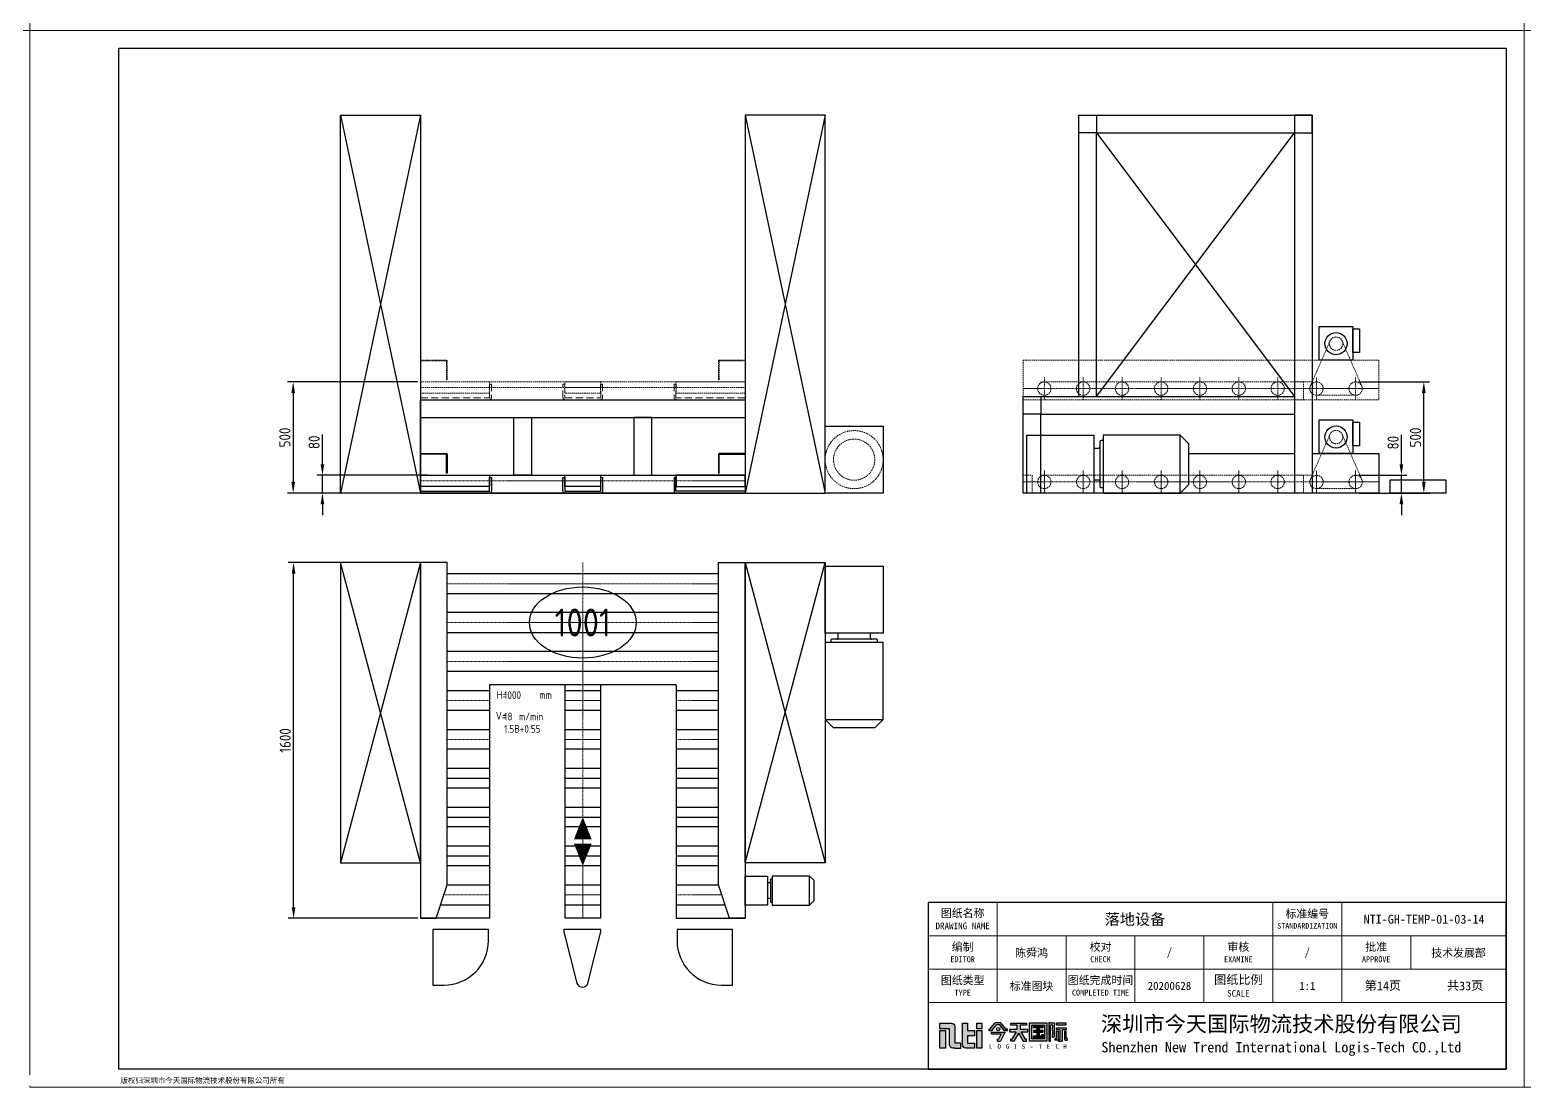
# Model space of a CAD drawing. Header units: millimetres. Extents: x 13310 to 204601, y -25828 to 2684.
# Drawn here: x 33241 to 39961, y -16324 to -11569 of the extents above; entities that cross this region are included whole.
import ezdxf
from ezdxf.enums import TextEntityAlignment as Align

# ---------------------------------------------------------------- set-up
doc = ezdxf.new("R2010")
doc.units = ezdxf.units.MM
doc.linetypes.add('CENTER', pattern=[2, 1.25, -0.25, 0.25, -0.25])
doc.linetypes.add('DASHED2', pattern=[9.525, 6.35, -3.175])
for name, color, linetype, lineweight in [('NTI-中心线层', 1, 'CENTER', 5), ('NTI-标注层', 3, 'Continuous', 9), ('NTI-细实线', 7, 'Continuous', 9), ('NTI-虚线层', 5, 'DASHED2', 9)]:
    doc.layers.add(name, color=color, linetype=linetype, lineweight=lineweight)
for name, color, linetype in [('NTI-功率', 6, 'Continuous'), ('NTI-粗实线', 7, 'Continuous'), ('NTI-编号层', 6, 'Continuous')]:
    doc.layers.add(name, color=color, linetype=linetype)
doc.layers.add('NTI-输送设备', color=7, linetype='Continuous', plot=False)
doc.styles.add('NTI标准图块应用文字样式', font='gbenor.shx', dxfattribs={"height": 3.5})
doc.styles.get("Standard").update_dxf_attribs({"font": 'gbenor.shx'})
doc.styles.add('标题栏', font='')
doc.styles.get('标题栏').set_extended_font_data('SimSun')
doc.dimstyles.new('ISO-25', dxfattribs={"dimtxt": 2.5, "dimasz": 2.5, "dimexe": 1.25, "dimexo": 0.625, "dimtad": 1, "dimtxsty": 'Standard', "dimcen": 2.5, "dimadec": 0, "dimazin": 0, "dimtfac": 1, "dimtmove": 0, "dimatfit": 3, "dimfxl": 1, "dimarcsym": 0})

# ---------------------------------------------------------------- blocks, each defined once
blk = doc.blocks.new('*D171')
at = {"layer": 'Defpoints', "color": 0, "transparency": 16777216}
for p in [(-686.4, 80, -0.1), (-686.4, 0, -0.1), (-1170.8, 0)]:
    blk.add_point(p, dxfattribs=at)
at = {"layer": 'NTI-标注层', "color": 0, "lineweight": -2, "transparency": 16777216}
for p, q in [((-1170.8, 130), (-1170.8, 263.7)), ((-698.9, 80), (-1195.8, 80)), ((-1170.8, 0), (-1170.8, 80)), ((-698.9, 0), (-1195.8, 0)), ((-1170.8, -50), (-1170.8, -100))]:
    blk.add_line(p, q, dxfattribs=at)
at = {"layer": 'NTI-标注层', "color": 0, "transparency": 16777216}
for points in [[(-1179.1, 130), (-1162.5, 130), (-1170.8, 80)], [(-1179.1, -50), (-1162.5, -50), (-1170.8, 0)]]:
    blk.add_solid(points, dxfattribs=at)
at = {"layer": 'NTI-标注层', "color": 0, "transparency": 16777216, "insert": (-1208.3, 228.3), "char_height": 50, "attachment_point": 5, "rotation": 90}
blk.add_mtext('80', dxfattribs=at)
blk = doc.blocks.new('*D270')
at = {"layer": 'Defpoints', "color": 0, "transparency": 16777216}
for p in [(-730, 500, -0.1), (-1302.3, 0), (-821.9, 0)]:
    blk.add_point(p, dxfattribs=at)
at = {"layer": 'NTI-标注层', "color": 0, "lineweight": -2, "transparency": 16777216}
for p, q in [((-742.5, 500), (-1327.3, 500)), ((-1302.3, 450), (-1302.3, 50)), ((-834.4, 0), (-1327.3, 0))]:
    blk.add_line(p, q, dxfattribs=at)
at = {"layer": 'NTI-标注层', "color": 0, "transparency": 16777216}
for points in [[(-1310.7, 450), (-1294, 450), (-1302.3, 500)], [(-1310.7, 50), (-1294, 50), (-1302.3, 0)]]:
    blk.add_solid(points, dxfattribs=at)
at = {"layer": 'NTI-标注层', "color": 0, "transparency": 16777216, "insert": (-1339.8, 250), "char_height": 50, "attachment_point": 5, "rotation": 90}
blk.add_mtext('500', dxfattribs=at)
blk = doc.blocks.new('电机')
at = {"layer": 'NTI-输送设备', "color": 2}
blk.add_lwpolyline([(87, -200.5), (87, 0), (-87, 0), (-87, -200.5)], close=True, dxfattribs=at)
for points in [[(-70.2, -228.34), (-70.2, -222.34, -0.4142136), (-66.6, -218.74), (66.6, -218.74, -0.4142136), (70.2, -222.34), (70.2, -228.34)], [(-48, -200.74), (-48, -215.14, -0.4142136), (-51.6, -218.74)], [(51.6, -218.74, -0.4142136), (48, -215.14), (48, -200.74)]]:
    blk.add_lwpolyline(points, format="xyb", dxfattribs=at)
blk.add_lwpolyline([(-87, -459.1), (-61.8, -484.3), (61.8, -484.3), (87, -459.1), (-87, -459.1), (-87, -228.34), (87, -228.34), (87, -459.1)], dxfattribs=at)
blk = doc.blocks.new('*D168')
at = {"layer": 'Defpoints', "color": 0, "transparency": 16777216}
for p in [(1495, 80), (1700.9, 80), (1500.6, 0, -0.1)]:
    blk.add_point(p, dxfattribs=at)
at = {"layer": 'NTI-标注层', "color": 0, "lineweight": -2, "transparency": 16777216}
for p, q in [((1700.9, 130), (1700.9, 262.1)), ((1507.5, 80), (1725.9, 80)), ((1700.9, 0), (1700.9, 80)), ((1513.1, 0), (1725.9, 0)), ((1700.9, -50), (1700.9, -100))]:
    blk.add_line(p, q, dxfattribs=at)
at = {"layer": 'NTI-标注层', "color": 0, "transparency": 16777216}
for points in [[(1692.5, 130), (1709.2, 130), (1700.9, 80)], [(1692.5, -50), (1709.2, -50), (1700.9, 0)]]:
    blk.add_solid(points, dxfattribs=at)
at = {"layer": 'NTI-标注层', "color": 0, "transparency": 16777216, "insert": (1663.4, 226.7), "char_height": 50, "attachment_point": 5, "rotation": 90}
blk.add_mtext('80', dxfattribs=at)
blk = doc.blocks.new('*D167')
at = {"layer": 'Defpoints', "color": 0, "transparency": 16777216}
for p in [(1495, 500), (1801.6, 500), (1545.4, 0)]:
    blk.add_point(p, dxfattribs=at)
at = {"layer": 'NTI-标注层', "color": 0, "lineweight": -2, "transparency": 16777216}
for p, q in [((1507.5, 500), (1826.6, 500)), ((1801.6, 50), (1801.6, 450)), ((1557.9, 0), (1826.6, 0))]:
    blk.add_line(p, q, dxfattribs=at)
at = {"layer": 'NTI-标注层', "color": 0, "transparency": 16777216}
for points in [[(1793.3, 450), (1810, 450), (1801.6, 500)], [(1793.3, 50), (1810, 50), (1801.6, 0)]]:
    blk.add_solid(points, dxfattribs=at)
at = {"layer": 'NTI-标注层', "color": 0, "transparency": 16777216, "insert": (1764.1, 250), "char_height": 50, "attachment_point": 5, "rotation": 90}
blk.add_mtext('500', dxfattribs=at)
blk = doc.blocks.new('图块标准图框标题栏')
h = blk.add_hatch(color=1)
h.dxf.hatch_style = 1
h.paths.add_polyline_path([(-126.08, 8.76), (-127.42, 8.76), (-127.42, 4.73), (-126.08, 4.73)])
h.paths.add_polyline_path([(-124, 9.62, 0.414214), (-124.75, 10.37), (-125.22, 10.37), (-127.41, 10.37), (-127.41, 9.11), (-125.22, 9.11), (-125.22, 5.54, 0.414214), (-124.47, 4.79), (-124, 4.79), (-122.69, 4.79), (-122.69, 5.9), (-124, 5.9)])
h.paths.add_polyline_path([(-121.17, 8.75), (-121.17, 10.37), (-122.3, 10.37), (-122.3, 5.5, 0.414214), (-121.55, 4.75), (-121.17, 4.75), (-119.6, 4.75), (-119.6, 5.89), (-121.17, 5.89), (-121.17, 7.51), (-119.6, 7.51), (-119.6, 8.75)])
h.paths.add_polyline_path([(-117.97, 8.75), (-119.09, 8.75), (-119.09, 4.75), (-117.97, 4.75)])
h.paths.add_polyline_path([(-117.97, 10.37), (-119.09, 10.37), (-119.09, 9.13), (-117.97, 9.13)])
h = blk.add_hatch(color=256)
h.dxf.hatch_style = 1
h.paths.add_polyline_path([(-113.64, 10.45), (-114.96, 10.45), (-116.14, 9.05), (-116.4, 9.05), (-116.4, 8.75), (-115.7, 8.75), (-114.6, 10.05), (-114, 10.05), (-112.9, 8.75), (-112.2, 8.75), (-112.2, 9.05), (-112.45, 9.05)])
h.paths.add_polyline_path([(-113.88, 9.05, 1), (-114.66, 9.05, 1)])
h.paths.add_polyline_path([(-112.8, 8.25), (-112.8, 8.35), (-115.8, 8.35), (-115.8, 7.95), (-113.6, 7.95), (-114.2, 6.75), (-114.4, 6.75), (-114.4, 6.35), (-113.75, 6.35)])
h.paths.add_polyline_path([(-107.63, 8.95), (-109.33, 8.95), (-109.33, 9.95), (-107.93, 9.95), (-107.93, 10.35), (-111.43, 10.35), (-111.43, 9.95), (-110.03, 9.95), (-110.03, 8.95), (-111.73, 8.95), (-111.73, 8.45), (-110.19, 8.45), (-111.19, 6.75), (-111.43, 6.75), (-111.43, 6.35), (-110.73, 6.35), (-109.68, 8.14), (-108.63, 6.35), (-107.93, 6.35), (-107.93, 6.75), (-108.16, 6.75), (-109.16, 8.45), (-107.63, 8.45)])
h.paths.add_polyline_path([(-103.33, 10.45), (-107.23, 10.45), (-107.23, 6.35), (-103.33, 6.35)])
h.paths.add_polyline_path([(-106.73, 9.95), (-103.83, 9.95), (-103.83, 6.85), (-106.73, 6.85)], flags=16)
h.paths.add_polyline_path([(-106.33, 8.75), (-105.53, 8.75), (-105.53, 9.35), (-106.33, 9.35), (-106.33, 9.65), (-104.13, 9.65), (-104.13, 9.35), (-105.03, 9.35), (-105.03, 8.75), (-104.13, 8.75), (-104.13, 8.35), (-105.03, 8.35), (-105.03, 7.55), (-104.43, 7.55), (-104.43, 7.85), (-104.13, 7.85), (-104.13, 7.55), (-104.13, 7.15), (-106.33, 7.15), (-106.33, 7.55), (-105.53, 7.55), (-105.53, 8.35), (-106.33, 8.35)], flags=0)
h.paths.add_polyline_path([(-101.57, 8.95), (-101.67, 9.05), (-101.67, 9.15), (-101.57, 9.25), (-101.57, 9.95), (-101.57, 10.45), (-102.47, 10.45), (-102.87, 10.45), (-102.87, 6.35), (-102.47, 6.35), (-102.47, 9.95), (-101.97, 9.95), (-101.97, 9.45), (-102.07, 9.45), (-102.07, 8.75), (-101.97, 8.65), (-101.97, 7.85), (-102.07, 7.75), (-102.07, 7.25), (-101.97, 7.25), (-101.82, 7.25, 0.414214), (-101.57, 7.5)])
h.paths.add_polyline_path([(-98.97, 9.35), (-101.17, 9.35), (-101.17, 8.85), (-100.37, 8.85), (-100.37, 6.65), (-100.67, 6.65), (-100.67, 6.35), (-100.37, 6.35), (-100.07, 6.35), (-100.02, 6.35, 0.414214), (-99.77, 6.6), (-99.77, 8.85), (-98.97, 8.85)])
h.paths.add_polyline_path([(-99.07, 10.45), (-101.07, 10.45), (-101.07, 9.95), (-99.07, 9.95)])
h.paths.add_polyline_path([(-100.77, 8.55), (-101.17, 8.55), (-101.17, 6.95), (-101.47, 6.95), (-101.47, 6.55), (-101.17, 6.55), (-101.02, 6.55, 0.414214), (-100.77, 6.8)])
h.paths.add_polyline_path([(-98.97, 8.55), (-99.37, 8.55), (-99.37, 6.8, 0.414214), (-99.12, 6.55), (-98.97, 6.55), (-98.67, 6.55), (-98.67, 6.95), (-98.97, 6.95)])
h = blk.add_hatch(color=256)
h.dxf.hatch_style = 1
h.paths.add_polyline_path([(-105.03, 8.75), (-105.03, 9.35), (-104.13, 9.35), (-104.13, 9.65), (-106.33, 9.65), (-106.33, 9.35), (-105.53, 9.35), (-105.53, 8.75), (-106.33, 8.75), (-106.33, 8.35), (-105.53, 8.35), (-105.53, 7.55), (-106.33, 7.55), (-106.33, 7.15), (-104.13, 7.15), (-104.13, 7.55), (-104.13, 7.85), (-104.43, 7.85), (-104.43, 7.55), (-105.03, 7.55), (-105.03, 8.35), (-104.13, 8.35), (-104.13, 8.75)])
for p, q in [((-116.14, 9.05), (-114.96, 10.45)), ((-113.64, 10.45), (-114.96, 10.45)), ((-112.45, 9.05), (-113.64, 10.45)), ((-116.4, 9.05), (-116.4, 8.75)), ((-116.4, 9.05), (-116.14, 9.05)), ((-116.4, 8.75), (-115.7, 8.75)), ((-115.8, 7.95), (-113.6, 7.95)), ((-115.7, 8.75), (-114.6, 10.05)), ((-114.6, 10.05), (-114, 10.05)), ((-114.6, 10.05), (-114, 10.05)), ((-114.4, 6.35), (-114.4, 6.75)), ((-114.4, 6.75), (-114.2, 6.75)), ((-113.6, 7.95), (-114.2, 6.75)), ((-114, 10.05), (-112.9, 8.75)), ((-112.9, 8.75), (-114, 10.05)), ((-112.8, 8.25), (-113.75, 6.35)), ((-112.9, 8.75), (-112.2, 8.75)), ((-112.2, 8.75), (-112.9, 8.75)), ((-112.2, 9.05), (-112.45, 9.05)), ((-112.2, 8.75), (-112.2, 9.05)), ((-111.43, 6.75), (-111.19, 6.75)), ((-111.43, 6.35), (-111.43, 6.75)), ((-110.19, 8.45), (-111.19, 6.75)), ((-109.68, 8.14), (-110.73, 6.35)), ((-109.68, 8.14), (-108.63, 6.35)), ((-109.16, 8.45), (-108.16, 6.75)), ((-107.93, 6.75), (-108.16, 6.75)), ((-107.93, 6.35), (-107.93, 6.75)), ((-102.07, 7.25), (-101.97, 7.25)), ((-101.57, 9.25), (-101.67, 9.15)), ((-101.67, 9.15), (-101.67, 9.05)), ((-101.57, 8.95), (-101.67, 9.05)), ((-110.73, 6.35), (-111.43, 6.35)), ((-108.63, 6.35), (-107.93, 6.35))]:
    blk.add_line(p, q)
at = {"color": 7, "linetype": 'Continuous'}
for p, q in [((-115.8, 7.95), (-115.8, 8.35)), ((-115.8, 8.35), (-112.8, 8.35)), ((-112.8, 8.35), (-112.8, 8.25)), ((-99.77, 6.6), (-99.77, 8.65))]:
    blk.add_line(p, q, dxfattribs=at)
at = {"color": 1}
for points in [[(-125.22, 9.11), (-127.41, 9.11), (-127.41, 10.37), (-125.22, 10.37)], [(-121.17, 8.75), (-119.6, 8.75), (-119.6, 7.51), (-121.17, 7.51)], [(-121.17, 7.51), (-121.17, 5.89)], [(-124, 4.79), (-122.69, 4.79), (-122.69, 5.9), (-124, 5.9)], [(-121.17, 5.89), (-119.6, 5.89), (-119.6, 4.75), (-121.17, 4.75)]]:
    blk.add_lwpolyline(points, dxfattribs=at)
for points in [[(-125.22, 10.37), (-124.75, 10.37, -0.414214), (-124, 9.62), (-124, 5.9)], [(-121.17, 4.75), (-121.55, 4.75, -0.414214), (-122.3, 5.5), (-122.3, 10.37), (-121.17, 10.37), (-121.17, 8.75)], [(-124, 4.79), (-124.47, 4.79, -0.414214), (-125.22, 5.54), (-125.22, 9.11)]]:
    blk.add_lwpolyline(points, format="xyb", dxfattribs=at)
for points in [[(-119.09, 10.37), (-117.97, 10.37), (-117.97, 9.13), (-119.09, 9.13)], [(-127.42, 8.76), (-126.08, 8.76), (-126.08, 4.73), (-127.42, 4.73)], [(-119.09, 8.75), (-117.97, 8.75), (-117.97, 4.75), (-119.09, 4.75)]]:
    blk.add_lwpolyline(points, close=True, dxfattribs=at)
for points in [[(-110.03, 9.95), (-111.43, 9.95), (-111.43, 10.35), (-107.93, 10.35), (-107.93, 9.95), (-109.33, 9.95)], [(-102.47, 10.45), (-102.87, 10.45), (-102.87, 6.35), (-102.47, 6.35), (-102.47, 9.95)], [(-102.47, 10.45), (-101.57, 10.45), (-101.57, 9.95)], [(-110.03, 8.95), (-111.73, 8.95), (-111.73, 8.45), (-110.19, 8.45)], [(-110.03, 8.95), (-110.03, 9.95)], [(-109.33, 9.95), (-109.33, 8.95)], [(-109.16, 8.45), (-107.63, 8.45), (-107.63, 8.95), (-109.33, 8.95)], [(-105.53, 9.35), (-106.33, 9.35), (-106.33, 9.65), (-104.13, 9.65), (-104.13, 9.35), (-105.03, 9.35)], [(-105.53, 8.75), (-106.33, 8.75), (-106.33, 8.35), (-105.53, 8.35)], [(-104.13, 7.55), (-104.13, 7.15), (-106.33, 7.15), (-106.33, 7.55), (-105.53, 7.55)], [(-105.53, 8.75), (-105.53, 9.35)], [(-105.53, 7.55), (-105.53, 8.35)], [(-105.03, 9.35), (-105.03, 8.75)], [(-105.03, 8.35), (-104.13, 8.35), (-104.13, 8.75), (-105.03, 8.75)], [(-105.03, 8.35), (-105.03, 7.55)], [(-105.03, 7.55), (-104.43, 7.55)], [(-104.43, 7.55), (-104.43, 7.85), (-104.13, 7.85), (-104.13, 7.55)], [(-101.97, 9.95), (-102.47, 9.95)], [(-101.57, 9.25), (-101.57, 9.95)], [(-101.17, 6.55), (-101.47, 6.55), (-101.47, 6.95), (-101.17, 6.95)], [(-100.37, 8.85), (-101.17, 8.85), (-101.17, 9.35), (-98.97, 9.35), (-98.97, 8.85), (-99.77, 8.85)], [(-100.37, 8.85), (-100.37, 6.65)], [(-98.97, 6.55), (-98.67, 6.55), (-98.67, 6.95), (-98.97, 6.95)], [(-100.37, 6.35), (-100.67, 6.35), (-100.67, 6.65), (-100.37, 6.65)]]:
    blk.add_lwpolyline(points)
for points in [[(-107.23, 10.45), (-103.33, 10.45), (-103.33, 6.35), (-107.23, 6.35)], [(-101.07, 10.45), (-99.07, 10.45), (-99.07, 9.95), (-101.07, 9.95)], [(-106.73, 9.95), (-103.83, 9.95), (-103.83, 6.85), (-106.73, 6.85)]]:
    blk.add_lwpolyline(points, close=True)
at = {"color": 7, "linetype": 'Continuous'}
for points in [[(-104.13, 9.55), (-104.13, 9.65), (-106.33, 9.65)], [(-102.07, 7.25), (-102.07, 7.75), (-101.97, 7.85), (-101.97, 8.65), (-102.07, 8.75), (-102.07, 9.45), (-101.97, 9.45), (-101.97, 9.95)], [(-114.4, 6.35), (-113.75, 6.35)], [(-100.67, 6.35), (-100.67, 6.55)], [(-100.67, 6.35), (-100.07, 6.35)], [(-100.02, 6.35), (-100.07, 6.35)]]:
    blk.add_lwpolyline(points, dxfattribs=at)
for points in [[(-101.97, 7.25), (-101.82, 7.25, 0.414214), (-101.57, 7.5), (-101.57, 8.95)], [(-101.17, 6.95), (-101.17, 8.55), (-100.77, 8.55), (-100.77, 6.8, -0.414214), (-101.02, 6.55), (-101.17, 6.55)], [(-100.37, 6.35), (-100.02, 6.35, 0.414214), (-99.77, 6.6), (-99.77, 8.85)], [(-98.97, 6.95), (-98.97, 8.55), (-99.37, 8.55), (-99.37, 6.8, 0.414214), (-99.12, 6.55), (-98.97, 6.55)]]:
    blk.add_lwpolyline(points, format="xyb")
blk.add_circle((-114.27, 9.05), 0.388, dxfattribs=at)
at = {"layer": 'NTI-粗实线'}
blk.add_lwpolyline([(-130, 0), (0, 0), (0, 37.5), (-130, 37.5)], close=True, dxfattribs=at)
at = {"layer": 'NTI-细实线'}
for p, q in [((-114.5, 37.5), (-114.5, 15)), ((-52.5, 22.5), (-52.5, 37.5)), ((-37, 22.5), (-37, 37.5)), ((0, 30), (-130, 30)), ((-99, 30), (-99, 15)), ((-83.5, 30), (-83.5, 15)), ((-68, 30), (-68, 15)), ((-21.5, 30), (-21.5, 22.5)), ((0, 22.5), (-130, 22.5)), ((-52.5, 22.5), (-52.5, 15)), ((-37, 22.5), (-37, 15)), ((0, 15), (-130, 15))]:
    blk.add_line(p, q, dxfattribs=at)
at = {"style": '标题栏'}
blk.add_attdef('图纸名称', text='', height=2.5, dxfattribs=at).set_placement((-83.5, 33.75), align=Align.MIDDLE_CENTER)
for tag, height, p in [('标准编号', 2, (-18.5, 33.75)), ('编制人员', 1.8, (-106.75, 26.25)), ('校对人员', 1.8, (-75.75, 26.25)), ('审核人员', 1.8, (-44.75, 26.25)), ('批准', 1.8, (-10.75, 26.25)), ('图纸类型', 1.8, (-106.75, 18.75)), ('图纸完成时间', 1.8, (-75.75, 18.75)), ('图纸比例', 1.8, (-44.75, 18.75)), ('N', 2, (-27.75, 18.75)), ('N', 2, (-9.25, 18.75))]:
    blk.add_attdef(tag, text='', height=height, dxfattribs=at).set_placement(p, align=Align.MIDDLE)
at = {"layer": 'NTI-细实线', "color": 7, "style": '标题栏'}
for s, p in [('L', (-116.36, 4.64)), ('O', (-114.42, 4.64)), ('G', (-112.54, 4.64)), ('I', (-110.82, 4.64)), ('S', (-108.97, 4.64)), ('-', (-107.13, 4.64)), ('T', (-105.13, 4.64)), ('E', (-103.36, 4.64)), ('C', (-101.38, 4.64)), ('H', (-99.62, 4.64))]:
    blk.add_text(s, height=1, dxfattribs=at).set_placement(p)
at = {"layer": 'NTI-细实线', "attachment_point": 5, "style": '标题栏'}
for s, insert, char_height, width in [('图纸名称\\P{\\H0.83333x;DRAWING NAME}', (-122.25, 33.75), 1.8, 15.1979), ('标准编号\\P{\\H0.7x;STANDARDIZATION}', (-44.75, 33.75), 1.8, 15.1979), ('编制\\P{\\H0.75x;EDITOR}', (-122.25, 26.25), 1.8, 14.4665), ('校对\\P{\\H0.75x;CHECK}', (-91.25, 26.25), 1.8, 14.4665), ('审核\\P{\\H0.75x;EXAMINE}', (-60.25, 26.25), 1.8, 14.4665), ('批准\\P{\\H0.75x;APPROVE}', (-29.25, 26.25), 1.8, 14.4665), ('图纸类型\\P{\\H0.75x;TYPE}', (-122.25, 18.75), 1.8, 14.4665), ('图纸完成时间\\P{\\H0.75x;COMPLETED TIME}', (-91.25, 18.75), 1.8, 17.2878), ('图纸比例\\P{\\H0.75x;SCALE}', (-60.25, 18.75), 2, 14.4665), ('第  页', (-27.75, 18.75), 2, 24.25), ('共  页', (-9.25, 18.75), 2, 24.25), ('深圳市今天国际物流技术股份有限公司\\P{\\H0.66667x;Shenzhen New Trend International Logis-Tech CO.,Ltd}', (-50.58, 7.5), 3.5, 116.0664)]:
    blk.add_mtext(s, dxfattribs=dict(at, insert=insert, char_height=char_height, width=width))
blk = doc.blocks.new('NTI-物流方向示意')
at = {"layer": 'NTI-标注层'}
blk.add_lwpolyline([(0, 0, 0, 80, 0), (-100, 0, 50, 50, 0)], format="xyseb", dxfattribs=at)
blk = doc.blocks.new('*D249')
at = {"layer": 'Defpoints', "color": 0, "transparency": 16777216}
for p in [(-1300.5, 0), (-730, 0), (-730, -1600)]:
    blk.add_point(p, dxfattribs=at)
at = {"layer": 'NTI-标注层', "color": 0, "lineweight": -2, "transparency": 16777216}
for p, q in [((-742.5, 0), (-1325.5, 0)), ((-1300.5, -1550), (-1300.5, -50)), ((-742.5, -1600), (-1325.5, -1600))]:
    blk.add_line(p, q, dxfattribs=at)
at = {"layer": 'NTI-标注层', "color": 0, "transparency": 16777216}
for points in [[(-1308.8, -50), (-1292.2, -50), (-1300.5, 0)], [(-1308.8, -1550), (-1292.2, -1550), (-1300.5, -1600)]]:
    blk.add_solid(points, dxfattribs=at)
at = {"layer": 'NTI-标注层', "color": 0, "transparency": 16777216, "insert": (-1338, -800), "char_height": 50, "attachment_point": 5, "rotation": 90}
blk.add_mtext('1600', dxfattribs=at)
blk = doc.blocks.new('*U170')
at = {"layer": 'NTI-中心线层'}
blk.add_line((-730, 55), (730, 55), dxfattribs=at)
blk.add_lwpolyline([(-80, 55), (80, 55)], dxfattribs=at)
at = {"layer": 'NTI-虚线层'}
for p, q in [((-730, 500), (730, 500)), ((-730, 475), (730, 475))]:
    blk.add_line(p, q, dxfattribs=at)
at = {"layer": 'NTI-虚线层', "elevation": 0.066}
for points in [[(-730, 598), (-613, 598, -0.41421356), (-610, 595), (-610, 510.003), (-613, 510.003), (-613, 593.5, 0.41421356), (-614.5, 595), (-730, 595)], [(730, 598), (613, 598, 0.41421356), (610, 595), (610, 510.003), (613, 510.003), (613, 593.5, -0.41421356), (614.5, 595), (730, 595)]]:
    blk.add_lwpolyline(points, format="xyb", dxfattribs=at)
at = {"layer": 'NTI-虚线层'}
for points in [[(-730, 500), (-420, 500), (-420, 450), (-730, 450)], [(-80, 500), (80, 500), (80, 450), (-80, 450)], [(730, 500), (420, 500), (420, 450), (730, 450)]]:
    blk.add_lwpolyline(points, close=True, dxfattribs=at)
for points in [[(730, 500), (730, 420), (-730, 420), (-730, 500)], [(-80, 475), (80, 475)]]:
    blk.add_lwpolyline(points, dxfattribs=at)
at = {"layer": 'NTI-虚线层', "ltscale": 5}
for points in [[(-730, 428.268, 0.1316525), (-729, 428), (-421, 428, 0.41421356), (-419, 430), (-419, 490), (-411, 490), (-411, 430, -0.41421356), (-421, 420), (-729, 420, -0.02504709), (-730, 420.05, -0.02504709)], [(730, 428.268, -0.1316525), (729, 428), (421, 428, -0.41421356), (419, 430), (419, 490), (411, 490), (411, 430, 0.41421356), (421, 420), (729, 420, 0.02504709), (730, 420.05, 0.02504709)]]:
    blk.add_lwpolyline(points, format="xyb", dxfattribs=at)
blk.add_lwpolyline([(-79, 428), (79, 428, 0.41421356), (81, 430), (81, 490), (89, 490), (89, 430, -0.41421356), (79, 420), (-79, 420, -0.41421356), (-89, 430), (-89, 490), (-81, 490), (-81, 430, 0.41421356)], format="xyb", close=True, dxfattribs=at)
at = {"layer": 'NTI-虚线层', "color": 2}
for radius in [130.5, 92.7]:
    blk.add_circle((1220.5, 150.375), radius, dxfattribs=at)
at = {"layer": 'NTI-输送设备'}
for p, q in [((-1090, 1700), (-730, 0)), ((-730, 1700), (-1090, 0)), ((1090, 1700), (730, 0)), ((730, 1700), (1090, 0)), ((-730, 340), (730, 340)), ((-730, 80), (730, 80))]:
    blk.add_line(p, q, dxfattribs=at)
for points in [[(-1090, 1700), (-730, 1700), (-730, 0), (-1090, 0)], [(1090, 1700), (730, 1700), (730, 0), (1090, 0)], [(-730, 420), (730, 420), (730, 0), (-730, 0)], [(-310, 340), (-230, 340), (-230, 80), (-310, 80)], [(310, 340), (230, 340), (230, 80), (310, 80)], [(-730, 80), (-420, 80), (-420, 30), (-730, 30)], [(-80, 80), (80, 80), (80, 30), (-80, 30)], [(730, 80), (420, 80), (420, 30), (730, 30)]]:
    blk.add_lwpolyline(points, close=True, dxfattribs=at)
at = {"layer": 'NTI-输送设备', "color": 2}
blk.add_lwpolyline([(1351, 300.75), (1351, 0), (1090, 0), (1090, 300.75)], close=True, dxfattribs=at)
at = {"layer": 'NTI-输送设备', "elevation": 0.066}
for points in [[(-730, 178), (-613, 178, -0.41421356), (-610, 175), (-610, 90.003), (-613, 90.003), (-613, 173.5, 0.41421356), (-614.5, 175), (-730, 175)], [(730, 178), (613, 178, 0.41421356), (610, 175), (610, 90.003), (613, 90.003), (613, 173.5, -0.41421356), (614.5, 175), (730, 175)]]:
    blk.add_lwpolyline(points, format="xyb", dxfattribs=at)
at = {"layer": 'NTI-输送设备'}
for points in [[(-730, 8.268, 0.1316525), (-729, 8), (-421, 8, 0.41421356), (-419, 10), (-419, 70), (-411, 70), (-411, 10, -0.41421356), (-421, 0), (-729, 0, -0.02504709), (-730, 0.05, -0.02504709)], [(730, 8.268, -0.1316525), (729, 8), (421, 8, -0.41421356), (419, 10), (419, 70), (411, 70), (411, 10, 0.41421356), (421, 0), (729, 0, 0.02504709), (730, 0.05, 0.02504709)]]:
    blk.add_lwpolyline(points, format="xyb", dxfattribs=at)
blk.add_lwpolyline([(-79, 8), (79, 8, 0.41421356), (81, 10), (81, 70), (89, 70), (89, 10, -0.41421356), (79, 0), (-79, 0, -0.41421356), (-89, 10), (-89, 70), (-81, 70), (-81, 10, 0.41421356)], format="xyb", close=True, dxfattribs=at)
blk.add_lwpolyline([(-730, 0), (780.172, 0)], dxfattribs=at)
at = {"layer": 'NTI-标注层'}
dim = blk.add_linear_dim(base=(-1302.331, 0, 0.066), p1=(-730, 500), p2=(-821.925, 0, 0.066), angle=90, dimstyle='ISO-25', override={"dimscale": 20, "dimfxl": 2.5}, dxfattribs=at)
dim.commit()
dim.dimension.update_dxf_attribs({"geometry": '*D270', "text_midpoint": (-1339.831, 250, 0.066)})
dim = blk.add_linear_dim(base=(-1170.791, 0, 0.066), p1=(-686.378, 80), p2=(-686.378, 0), angle=90, dimstyle='ISO-25', override={"dimscale": 20, "dimfxl": 2.5}, dxfattribs=at)
dim.commit()
dim.dimension.update_dxf_attribs({"geometry": '*D171', "text_midpoint": (-1170.791, 228.261, 0.066), "dimtype": 128})
blk = doc.blocks.new('*U166')
blk.add_lwpolyline([(1650, 60), (1900, 60), (1900, 0), (1650, 0)], close=True)
at = {"layer": 'NTI-中心线层', "color": 1}
for p, q in [((95, 418.75, 0.066), (95, 521.25, 0.066)), ((269.7, 418.75, 0.066), (269.7, 521.25, 0.066)), ((444.4, 418.75, 0.066), (444.4, 521.25, 0.066)), ((620.3, 418.75, 0.066), (620.3, 521.25, 0.066)), ((795, 418.75, 0.066), (795, 521.25, 0.066)), ((969.7, 418.75, 0.066), (969.7, 521.25, 0.066)), ((1144.4, 418.75, 0.066), (1144.4, 521.25, 0.066)), ((1319.1, 418.75, 0.066), (1319.1, 521.25, 0.066)), ((1495, 418.75, 0.066), (1495, 521.25, 0.066)), ((0, 470, 0.066), (1597.5, 470, 0.066)), ((95, -1.25, 0.066), (95, 101.25, 0.066)), ((269.7, -1.25, 0.066), (269.7, 101.25, 0.066)), ((444.4, -1.25, 0.066), (444.4, 101.25, 0.066)), ((620.3, -1.25, 0.066), (620.3, 101.25, 0.066)), ((795, -1.25, 0.066), (795, 101.25, 0.066)), ((969.7, -1.25, 0.066), (969.7, 101.25, 0.066)), ((1144.4, -1.25, 0.066), (1144.4, 101.25, 0.066)), ((1319.1, -1.25, 0.066), (1319.1, 101.25, 0.066)), ((1495, -1.25, 0.066), (1495, 101.25, 0.066)), ((0, 50, 0.066), (1597.5, 50, 0.066))]:
    blk.add_line(p, q, dxfattribs=at)
at = {"layer": 'NTI-虚线层', "color": 6}
for p, q in [((1380.48, 685.93, 0.066), (1292.53, 483.93, 0.066)), ((1435.396, 681.823, 0.066), (1523.346, 479.823, 0.066)), ((1300, 500), (80, 500)), ((1319.1, 440, 0.066), (1495, 440, 0.066)), ((1380.48, 265.93, 0.066), (1292.53, 63.93, 0.066)), ((1435.396, 261.823, 0.066), (1523.346, 59.823, 0.066)), ((1300, 80), (80, 80)), ((1319.1, 20, 0.066), (1495, 20, 0.066))]:
    blk.add_line(p, q, dxfattribs=at)
blk.add_lwpolyline([(927, 598), (1600, 598), (1600, 420), (0, 420), (0, 598), (927, 598)], dxfattribs=at)
for points in [[(1220, 500), (1260, 500), (1260, 420), (1220, 420)], [(0, 80), (40, 80), (40, 0), (0, 0)], [(1220, 80), (1260, 80), (1260, 0), (1220, 0)]]:
    blk.add_lwpolyline(points, close=True, dxfattribs=at)
for centre in [(1407.05, 672, 0.066), (95, 470, 0.066), (269.7, 470, 0.066), (444.4, 470, 0.066), (620.3, 470, 0.066), (795, 470, 0.066), (969.7, 470, 0.066), (1144.4, 470, 0.066), (1319.1, 470, 0.066), (1495, 470, 0.066), (1407.05, 252, 0.066), (95, 50, 0.066), (269.7, 50, 0.066), (444.4, 50, 0.066), (620.3, 50, 0.066), (795, 50, 0.066), (969.7, 50, 0.066), (1144.4, 50, 0.066), (1319.1, 50, 0.066), (1495, 50, 0.066)]:
    blk.add_circle(centre, 30, dxfattribs=at)
at = {"layer": 'NTI-输送设备'}
for p, q in [((330, 1620), (1220, 435)), ((330, 435), (1220, 1620)), ((80, 355), (1220, 355)), ((80, 0), (80, 355))]:
    blk.add_line(p, q, dxfattribs=at)
for points in [[(250, 435), (250, 1700), (1300, 1700), (1300, 0), (250, 0)], [(330, 435), (330, 1620), (1220, 1620), (1220, 80)], [(1300, 178), (1600, 178), (1600, 0), (80, 0)], [(743.075, 178), (927, 178)], [(927, 178), (1220, 178)]]:
    blk.add_lwpolyline(points, dxfattribs=at)
for points in [[(250, 1700), (330, 1700), (330, 1620), (250, 1620)], [(1300, 1700), (1220, 1700), (1220, 1620), (1300, 1620)], [(1482.55, 598), (1331.55, 598), (1331.55, 749), (1482.55, 749)], [(1482.55, 739.3), (1513.05, 739.3), (1513.05, 632.3), (1482.55, 632.3)], [(0, 435), (1220, 435), (1220, 0), (0, 0)], [(0, 435), (80, 435), (80, 355), (0, 355)], [(1482.55, 178), (1331.55, 178), (1331.55, 329), (1482.55, 329)], [(1482.55, 319.3), (1513.05, 319.3), (1513.05, 212.3), (1482.55, 212.3)]]:
    blk.add_lwpolyline(points, close=True, dxfattribs=at)
for centre in [(1407.05, 672, 0.066), (1407.05, 252, 0.066)]:
    blk.add_circle(centre, 50, dxfattribs=at)
at = {"layer": 'NTI-输送设备', "xscale": -1.5, "yscale": 1.5, "zscale": 1.5, "rotation": 90}
blk.add_blockref('电机', (16.625, 130.5, -0.066), dxfattribs=at)
at = {"layer": 'NTI-标注层'}
dim = blk.add_linear_dim(base=(1801.625, 500, 0.066), p1=(1545.428, 0, 0.066), p2=(1495, 500, 0.066), angle=90, dimstyle='ISO-25', override={"dimscale": 20, "dimfxl": 2.5}, dxfattribs=at)
dim.commit()
dim.dimension.update_dxf_attribs({"geometry": '*D167', "text_midpoint": (1764.125, 250, 0.066)})
dim = blk.add_linear_dim(base=(1700.863, 80, 0.066), p1=(1500.621, 0), p2=(1495, 80, 0.066), angle=90, dimstyle='ISO-25', override={"dimscale": 20, "dimfxl": 2.5}, dxfattribs=at)
dim.commit()
dim.dimension.update_dxf_attribs({"geometry": '*D168', "text_midpoint": (1700.863, 226.696, 0.066), "dimtype": 128})
blk = doc.blocks.new('落地设备')
at = {"layer": 'NTI-中心线层', "color": 1}
for p, q in [((0, 0), (0, -1600)), ((-610, -95), (610, -95)), ((-610, -269.7), (610, -269.7)), ((-610, -444.4), (610, -444.4)), ((-610, -620.3), (-420, -620.3)), ((-80, -620.3), (80, -620.3)), ((420, -620.3), (610, -620.3)), ((-610, -795), (-420, -795)), ((-80, -795), (80, -795)), ((420, -795), (610, -795)), ((-625, -1495), (-420, -1495)), ((-80, -1495), (80, -1495)), ((420, -1495), (625, -1495))]:
    blk.add_line(p, q, dxfattribs=at)
at = {"layer": 'NTI-编号层', "ltscale": 10}
blk.add_ellipse((0, -269.7), major_axis=(240, 0), ratio=0.66666667, dxfattribs=at)
at = {"layer": 'NTI-输送设备'}
for p, q in [((-730, 0), (-1090, 0)), ((-1090, 0), (-1090, -1350)), ((-730, 0), (-1090, -1350)), ((-730, -1350), (-1090, 0)), ((-730, -1350), (-730, 0)), ((730, -1350), (730, 0)), ((730, 0), (1090, 0)), ((730, 0), (1090, -1350)), ((730, -1350), (1090, 0)), ((1090, 0), (1090, -1350)), ((-420, -550), (-420, -1600)), ((420, -550), (-420, -550)), ((-80, -550), (-80, -1600)), ((80, -550), (80, -1600)), ((420, -550), (420, -1600)), ((-1090, -1350), (-730, -1350)), ((1090, -1350), (730, -1350)), ((-420, -1600), (-730, -1600)), ((80, -1600), (-80, -1600)), ((420, -1600), (730, -1600))]:
    blk.add_line(p, q, dxfattribs=at)
at = {"layer": 'NTI-输送设备', "color": 1}
for p, q in [((-610, -969.7), (-420, -969.7)), ((-80, -969.7), (80, -969.7)), ((420, -969.7), (610, -969.7)), ((-610, -1144.4), (-420, -1144.4)), ((-80, -1144.4), (80, -1144.4)), ((420, -1144.4), (610, -1144.4)), ((-610, -1319.1), (-420, -1319.1)), ((-80, -1319.1), (80, -1319.1)), ((420, -1319.1), (610, -1319.1))]:
    blk.add_line(p, q, dxfattribs=at)
at = {"layer": 'NTI-输送设备'}
for points in [[(-610, -1450), (-610, 0), (-730, 0), (-730, -1600), (-660, -1600)], [(610, -1450), (610, 0), (730, 0), (730, -1600), (660, -1600)]]:
    blk.add_lwpolyline(points, close=True, dxfattribs=at)
for points in [[(-730, -50.5), (-730, -50.5), (-730, -139.5)], [(610, -50.5), (-610, -50.5)], [(730, -139.5), (730, -50.5)], [(-610, -139.5), (610, -139.5)], [(-730, -225.2), (-730, -225.2), (-730, -314.2)], [(610, -225.2), (-610, -225.2)], [(730, -314.2), (730, -225.2)], [(-610, -314.2), (610, -314.2)], [(610, -399.9), (-610, -399.9)], [(730, -488.9), (730, -399.9)], [(-610, -488.9), (610, -488.9)], [(-610, -575.8), (-420, -575.8)], [(-80, -575.8), (80, -575.8)], [(420, -575.8), (610, -575.8)], [(-420, -664.8), (-610, -664.8)], [(80, -664.8), (-80, -664.8)], [(610, -664.8), (420, -664.8)], [(-610, -750.5), (-420, -750.5)], [(-80, -750.5), (80, -750.5)], [(420, -750.5), (610, -750.5)], [(-420, -839.5), (-610, -839.5)], [(80, -839.5), (-80, -839.5)], [(610, -839.5), (420, -839.5)], [(-610, -925.2), (-420, -925.2)], [(-80, -925.2), (80, -925.2)], [(420, -925.2), (610, -925.2)], [(-420, -1014.2), (-610, -1014.2)], [(80, -1014.2), (-80, -1014.2)], [(610, -1014.2), (420, -1014.2)], [(-610, -1099.9), (-420, -1099.9)], [(-80, -1099.9), (80, -1099.9)], [(420, -1099.9), (610, -1099.9)], [(-420, -1188.9), (-610, -1188.9)], [(80, -1188.9), (-80, -1188.9)], [(610, -1188.9), (420, -1188.9)], [(-610, -1274.6), (-420, -1274.6)], [(-80, -1274.6), (80, -1274.6)], [(420, -1274.6), (610, -1274.6)], [(730, -1289.5), (730, -1450.5)], [(-420, -1363.6), (-610, -1363.6)], [(80, -1363.6), (-80, -1363.6)], [(610, -1363.6), (420, -1363.6)], [(-420, -1450.5), (-610.167, -1450.5)], [(80, -1450.5), (-80, -1450.5)], [(610.167, -1450.5), (420, -1450.5)], [(-639.833, -1539.5), (-420, -1539.5)], [(-80, -1539.5), (80, -1539.5)], [(420, -1539.5), (639.833, -1539.5)]]:
    blk.add_lwpolyline(points, dxfattribs=at)
at = {"layer": 'NTI-输送设备', "color": 2}
blk.add_lwpolyline([(831.127, -1540.25), (730, -1540.25), (730, -1409.75), (831.127, -1409.75)], close=True, dxfattribs=at)
blk.add_lwpolyline([(1020.1, -1409.75), (1039, -1428.65), (1039, -1521.35), (1020.1, -1540.25), (1020.1, -1409.75), (852.007, -1409.75), (852.007, -1540.25), (1020.1, -1540.25)], dxfattribs=at)
for points in [[(831.307, -1439), (842.107, -1439, 0.41421356), (844.807, -1436.3)], [(852.007, -1422.35), (847.507, -1422.35, 0.41421356), (844.807, -1425.05), (844.807, -1524.95, 0.41421356), (847.507, -1527.65), (852.007, -1527.65)], [(844.807, -1513.7, 0.41421356), (842.107, -1511), (831.307, -1511)]]:
    blk.add_lwpolyline(points, format="xyb", dxfattribs=at)
at = {"layer": 'NTI-输送设备', "elevation": 0.001}
for points in [[(-624, -1900, 0.41421356), (-424, -1700), (-424, -1650), (-674, -1650), (-674, -1900), (-624, -1900)], [(22.517, -1890.863), (81.215, -1660), (81.215, -1650), (-84.785, -1650), (-84.785, -1660), (-26.088, -1890.863, 0.78743421), (22.517, -1890.863)], [(624, -1900), (674, -1900), (674, -1650), (424, -1650), (424, -1700, 0.41421356), (624, -1900)]]:
    blk.add_lwpolyline(points, format="xyb", dxfattribs=at)
for points in [[(-601, -1899.975), (-601, -1900)], [(601, -1899.975), (601, -1900)]]:
    blk.add_lwpolyline(points, dxfattribs=at)
at = {"xscale": -1, "rotation": 270}
blk.add_blockref('NTI-物流方向示意', (0, -1144.4), dxfattribs=at)
at = {"rotation": 270}
blk.add_blockref('NTI-物流方向示意', (0, -1364.4), dxfattribs=at)
at = {"layer": 'NTI-输送设备', "xscale": -1.5, "yscale": 1.5, "zscale": 1.5}
blk.add_blockref('电机', (1220.5, -16.625), dxfattribs=at)
at = {"layer": 'NTI-功率', "style": 'NTI标准图块应用文字样式'}
blk.add_attdef('005电机功率(KW)', text='', height=35, dxfattribs=at).set_placement((-353.789, -748.028), align=Align.MIDDLE_LEFT)
at = {"layer": 'NTI-标注层', "char_height": 35, "attachment_point": 1, "style": 'NTI标准图块应用文字样式'}
for s, insert in [('H=', (-387.771, -578.182)), ('mm', (-194.781, -578.182)), ('V=', (-390.968, -671.733)), ('m/min', (-286.768, -674.572))]:
    blk.add_mtext_dynamic_manual_height_columns(s, width=11.86881, gutter_width=17.5, heights=[0], dxfattribs=dict(at, insert=insert))
at = {"layer": 'NTI-标注层', "style": 'NTI标准图块应用文字样式'}
for tag, p in [('003输送高度(mm)', (-353.789, -595.973)), ('004输送速度(m/min)', (-353.789, -692.612)), ('011备注', (-353.789, -803.445))]:
    blk.add_attdef(tag, text='', height=35, dxfattribs=at).set_placement(p, align=Align.MIDDLE_LEFT)
for tag, flags, p in [('升降速度(m/min)', 1, (-353.789, -644.773)), ('012设计单位', 3, (-353.789, -914.278))]:
    blk.add_attdef(tag, text='', height=35, dxfattribs=dict(at, flags=flags)).set_placement(p, align=Align.MIDDLE_LEFT)
for tag, p, height, flags in [('005额定载荷(kg)', (-344.91, -969.984), 35, 1), ('007控制方式', (1860.966, -1278.311), 3.5, 3)]:
    blk.add_attdef(tag, p, '', height=height, dxfattribs=dict(at, flags=flags))
at = {"layer": 'NTI-编号层', "style": 'NTI标准图块应用文字样式'}
blk.add_attdef('000设备编号', text='', height=125, dxfattribs=at).set_placement((0, -269.7), align=Align.MIDDLE)
at = {"layer": 'NTI-标注层'}
dim = blk.add_linear_dim(base=(-1300.506, 0), p1=(-730, -1600), p2=(-730, 0), angle=90, dimstyle='ISO-25', override={"dimscale": 20, "dimfxl": 2.5}, dxfattribs=at)
dim.commit()
dim.dimension.update_dxf_attribs({"geometry": '*D249', "text_midpoint": (-1338.006, -800)})

msp = doc.modelspace()

# ---------------------------------------------------------------- linework, layer by layer
at = {"layer": 'NTI-粗实线'}
msp.add_lwpolyline([(33641.4, -16244.4), (33641.4, -11652.4), (39881.4, -11652.4), (39881.4, -16244.4)], close=True, dxfattribs=at)
at = {"layer": 'NTI-细实线'}
for points in [[(26521.4, -11572.4), (26521.4, -6820.4), (33241.4, -6820.4), (33241.4, -11572.4)], [(33241.4, -11572.4), (33241.4, -6820.4), (39961.4, -6820.4), (39961.4, -11572.4)], [(33241.4, -16324.4), (33241.4, -11572.4), (39961.4, -11572.4), (39961.4, -16324.4)], [(39961.4, -16324.4), (39961.4, -11572.4), (46681.4, -11572.4), (46681.4, -16324.4)]]:
    msp.add_lwpolyline(points, close=True, dxfattribs=at)

# ---------------------------------------------------------------- block references
for name, p in [('*U170', (35727.9, -13652.7, -0.1)), ('*U166', (37708.7, -13652.7, -0.1))]:
    msp.add_blockref(name, p)
ref = msp.add_blockref('图块标准图框标题栏', (39881.4, -16244.4), dxfattribs=dict(xscale=20, yscale=20, zscale=20))
ref.add_attrib('图纸名称', '落地设备', dxfattribs={"height": 50, "style": '标题栏'}).set_placement((38211.4, -15569.4), align=Align.MIDDLE_CENTER)
ref.add_attrib('标准编号', 'NTI-GH-TEMP-01-03-14', dxfattribs={"height": 40, "style": '标题栏'}).set_placement((39511.4, -15569.4), align=Align.MIDDLE)
ref.add_attrib('图纸类型', '标准图块', dxfattribs={"height": 36, "style": '标题栏'}).set_placement((37746.4, -15869.4), align=Align.MIDDLE)
ref.add_attrib('图纸比例', '1:1', dxfattribs={"height": 36, "style": '标题栏'}).set_placement((38986.4, -15869.4), align=Align.MIDDLE)
ref.add_attrib('图纸完成时间', '20200628', dxfattribs={"height": 36, "style": '标题栏'}).set_placement((38366.4, -15869.4), align=Align.MIDDLE)
ref.add_attrib('编制人员', '陈舜鸿', dxfattribs={"height": 36, "style": '标题栏'}).set_placement((37746.4, -15719.4), align=Align.MIDDLE)
ref.add_attrib('校对人员', '/', dxfattribs={"height": 36, "style": '标题栏'}).set_placement((38366.4, -15719.4), align=Align.MIDDLE)
ref.add_attrib('审核人员', '/', dxfattribs={"height": 36, "style": '标题栏'}).set_placement((38986.4, -15719.4), align=Align.MIDDLE)
ref.add_attrib('批准', '技术发展部', dxfattribs={"height": 36, "style": '标题栏'}).set_placement((39666.4, -15719.4), align=Align.MIDDLE)
ref.add_attrib('N', '33', dxfattribs={"height": 40, "style": '标题栏'}).set_placement((39696.4, -15869.4), align=Align.MIDDLE)
ref.add_attrib('N', '14', dxfattribs={"height": 40, "style": '标题栏'}).set_placement((39326.4, -15869.4), align=Align.MIDDLE)
at = {"layer": 'NTI-粗实线'}
msp.add_blockref('落地设备', (35727.9, -13965.3, -0.1), dxfattribs=at).add_auto_attribs({'000设备编号': '1001', '003输送高度(mm)': '1000', '004输送速度(m/min)': '18', '005电机功率(KW)': '1.5B+0.55'})

# ---------------------------------------------------------------- next in the draw order: texts
at = {"layer": 'NTI-细实线', "insert": (34018.3, -16295.9), "char_height": 24, "width": 2614.804, "attachment_point": 5, "style": '标题栏', "bg_fill": 2}
msp.add_mtext('版权归深圳市今天国际物流技术股份有限公司所有', dxfattribs=at)

doc.saveas('drawing.dxf')
